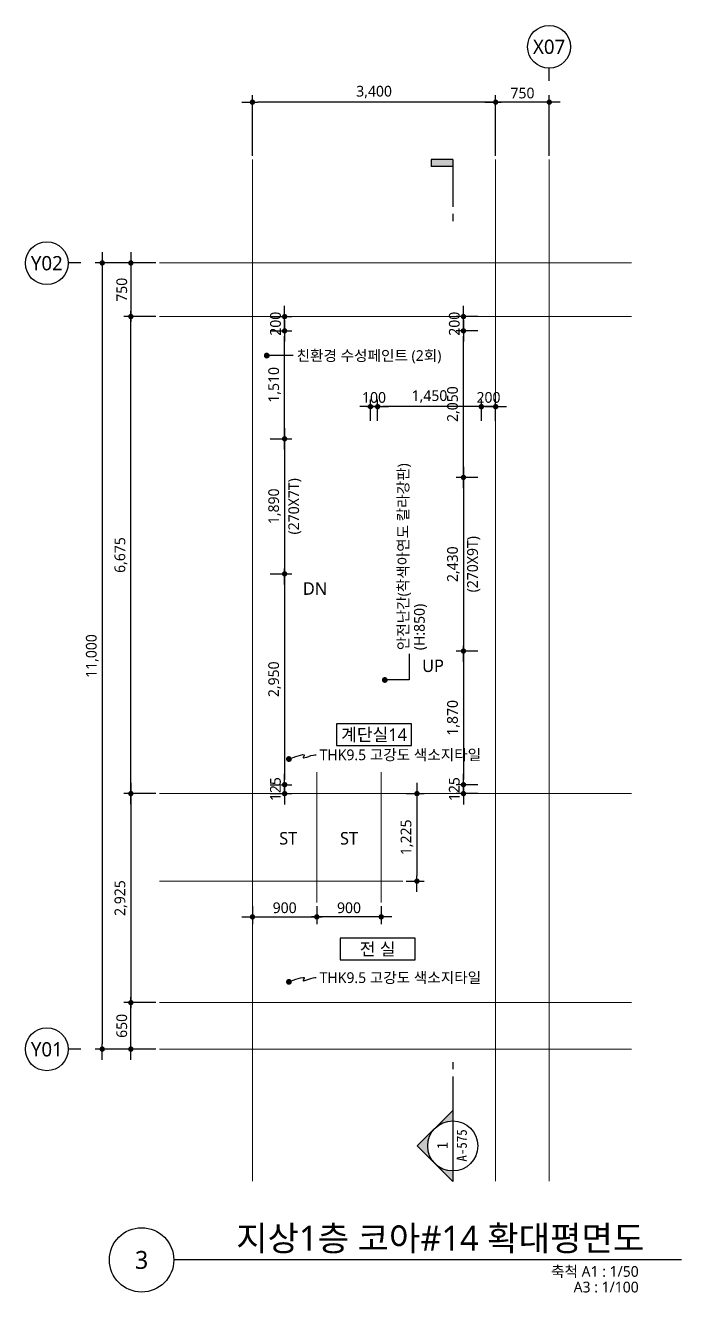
# Model space of a CAD drawing. Header units: millimetres. Extents: x 1467181 to 1720354, y 836037 to 895281.
# Drawn here: x 1621298 to 1630473, y 875511 to 893244 of the extents above; entities that cross this region are included whole.
import ezdxf
from ezdxf.enums import TextEntityAlignment as Align

# ---------------------------------------------------------------- set-up
doc = ezdxf.new("R2010")
doc.units = ezdxf.units.MM
doc.header["$MEASUREMENT"] = 0
doc.linetypes.add('CEN', pattern=[62, 60, -1, 0, -1])
doc.layers.get('0').update_dxf_attribs({"linetype": 'CONTINUOUS'})
for name, color, linetype, lineweight in [('A-AXIS-BUBL', 7, 'CONTINUOUS', 25), ('A-CNTL', 1, 'CEN', 15), ('A-DIMS', 7, 'CONTINUOUS', 25), ('A-MKXS-LEAD', 7, 'CONTINUOUS', 25), ('A-MKXS-MAK1', 3, 'CONTINUOUS', 25), ('A-MKXS-TEXT1', 3, 'CONTINUOUS', 25), ('A-MKXS-TEXT2', 7, 'CONTINUOUS', 25), ('A-MKXX-NAME', 3, 'CONTINUOUS', 25), ('A-MKXX-SYMB', 7, 'CONTINUOUS', 25), ('A-XXXX-SYMB', 7, 'CONTINUOUS', 25), ('A-XXXX-TXT1', 3, 'CONTINUOUS', 25), ('A-XXXX-TXT2', 3, 'CONTINUOUS', 25)]:
    doc.layers.add(name, color=color, linetype=linetype, lineweight=lineweight)
doc.styles.add('HY울릉도L', font='')
doc.styles.add('돋움체', font='')
doc.styles.add('맑은고딕', font='malgun.ttf')
doc.styles.get('HY울릉도L').set_extended_font_data('HYwulM')
doc.styles.get('돋움체').set_extended_font_data('DotumChe')
doc.dimstyles.new('CDIM', dxfattribs={"dimtxt": 3, "dimasz": 1.5, "dimexe": 2, "dimexo": 1, "dimgap": 1, "dimtad": 1, "dimdec": 0, "dimrnd": 0.5, "dimzin": 0, "dimdsep": 32, "dimlunit": 6, "dimtxsty": 'HY울릉도L', "dimblk1": '_CIDOT', "dimblk2": '_CIDOT', "dimsah": 1, "dimcen": 5.5, "dimclrd": 2, "dimclre": 2, "dimclrt": 7, "dimadec": 0, "dimazin": 0, "dimtfac": 1, "dimtdec": 0, "dimtix": 1, "dimtmove": 2, "dimatfit": 1, "dimldrblk": '_CIDOT', "dimfxl": 1, "dimtolj": 1, "dimtzin": 0, "dimlwd": -1, "dimarcsym": 0})

# ---------------------------------------------------------------- blocks, each defined once
blk = doc.blocks.new('_CIDOT')
at = {"color": 0, "linetype": 'ByBlock'}
blk.add_line((2, 0), (-1, 0), dxfattribs=at)
at = {"color": 0, "linetype": 'ByBlock', "const_width": 0.5}
blk.add_lwpolyline([(-0.25, 0, 1), (0.25, 0, 1)], format="xyb", close=True, dxfattribs=at)
blk = doc.blocks.new('*D32')
at = {"layer": 'A-DIMS', "lineweight": -2, "transparency": 16777216}
for p, q in [((-1050, 13250), (-1050, 14100)), ((-300, 13250), (-300, 14100))]:
    blk.add_line(p, q, dxfattribs=at)
at = {"layer": 'A-DIMS', "transparency": 16777216}
blk.add_line((-375, 14000), (-975, 14000), dxfattribs=at)
at = {"layer": 'A-DIMS', "transparency": 16777216, "xscale": 75, "yscale": 75, "zscale": 75, "rotation": 180}
blk.add_blockref('_CIDOT', (-1050, 14000), dxfattribs=at)
at = {"layer": 'A-DIMS', "transparency": 16777216, "xscale": 75, "yscale": 75, "zscale": 75}
blk.add_blockref('_CIDOT', (-300, 14000), dxfattribs=at)
at = {"layer": 'A-DIMS', "color": 3, "transparency": 16777216, "insert": (-675, 14127), "char_height": 150, "attachment_point": 5, "style": '맑은고딕'}
blk.add_mtext('\\A1;750', dxfattribs=at)
blk = doc.blocks.new('*D33')
at = {"layer": 'A-DIMS', "lineweight": -2, "transparency": 16777216}
for p, q in [((-4450, 13250), (-4450, 14100)), ((-1050, 13250), (-1050, 14100))]:
    blk.add_line(p, q, dxfattribs=at)
at = {"layer": 'A-DIMS', "transparency": 16777216}
blk.add_line((-1125, 14000), (-4375, 14000), dxfattribs=at)
at = {"layer": 'A-DIMS', "transparency": 16777216, "xscale": 75, "yscale": 75, "zscale": 75, "rotation": 180}
blk.add_blockref('_CIDOT', (-4450, 14000), dxfattribs=at)
at = {"layer": 'A-DIMS', "transparency": 16777216, "xscale": 75, "yscale": 75, "zscale": 75}
blk.add_blockref('_CIDOT', (-1050, 14000), dxfattribs=at)
at = {"layer": 'A-DIMS', "color": 3, "transparency": 16777216, "insert": (-2750, 14140), "char_height": 150, "attachment_point": 5, "style": '맑은고딕'}
blk.add_mtext('\\A1;3,400', dxfattribs=at)
blk = doc.blocks.new('*D34')
at = {"layer": 'A-DIMS', "lineweight": -2, "transparency": 16777216}
for p, q in [((-5800, 11000), (-6250, 11000)), ((-5800, 4325), (-6250, 4325))]:
    blk.add_line(p, q, dxfattribs=at)
at = {"layer": 'A-DIMS', "transparency": 16777216}
blk.add_line((-6150, 4400), (-6150, 10925), dxfattribs=at)
at = {"layer": 'A-DIMS', "transparency": 16777216, "xscale": 75, "yscale": 75, "zscale": 75}
for p, rotation in [((-6150, 11000), 90), ((-6150, 4325), 270)]:
    blk.add_blockref('_CIDOT', p, dxfattribs=dict(at, rotation=rotation))
at = {"layer": 'A-DIMS', "color": 3, "transparency": 16777216, "insert": (-6290, 7663), "char_height": 150, "attachment_point": 5, "rotation": 90, "style": '맑은고딕'}
blk.add_mtext('\\A1;6,675', dxfattribs=at)
blk = doc.blocks.new('*D35')
at = {"layer": 'A-DIMS', "lineweight": -2, "transparency": 16777216}
for p, q in [((-5800, 11750), (-6250, 11750)), ((-5800, 11000), (-6250, 11000))]:
    blk.add_line(p, q, dxfattribs=at)
at = {"layer": 'A-DIMS', "transparency": 16777216}
blk.add_line((-6150, 11675), (-6150, 11075), dxfattribs=at)
at = {"layer": 'A-DIMS', "transparency": 16777216, "xscale": 75, "yscale": 75, "zscale": 75}
for p, rotation in [((-6150, 11750), 90), ((-6150, 11000), 270)]:
    blk.add_blockref('_CIDOT', p, dxfattribs=dict(at, rotation=rotation))
at = {"layer": 'A-DIMS', "color": 3, "transparency": 16777216, "insert": (-6277, 11375), "char_height": 150, "attachment_point": 5, "rotation": 90, "style": '맑은고딕'}
blk.add_mtext('\\A1;750', dxfattribs=at)
blk = doc.blocks.new('*D36')
at = {"layer": 'A-DIMS', "lineweight": -2, "transparency": 16777216}
for p, q in [((-5800, 11750), (-6650, 11750)), ((-5800, 750), (-6650, 750))]:
    blk.add_line(p, q, dxfattribs=at)
at = {"layer": 'A-DIMS', "transparency": 16777216}
blk.add_line((-6550, 11675), (-6550, 825), dxfattribs=at)
at = {"layer": 'A-DIMS', "transparency": 16777216, "xscale": 75, "yscale": 75, "zscale": 75}
for p, rotation in [((-6550, 11750), 90), ((-6550, 750), 270)]:
    blk.add_blockref('_CIDOT', p, dxfattribs=dict(at, rotation=rotation))
at = {"layer": 'A-DIMS', "color": 3, "transparency": 16777216, "insert": (-6690, 6250), "char_height": 150, "attachment_point": 5, "rotation": 90, "style": '맑은고딕'}
blk.add_mtext('\\A1;11,000', dxfattribs=at)
blk = doc.blocks.new('*D37')
at = {"layer": 'A-DIMS', "lineweight": -2, "transparency": 16777216}
for p, q in [((-5800, 4325), (-6250, 4325)), ((-5800, 1400), (-6250, 1400))]:
    blk.add_line(p, q, dxfattribs=at)
at = {"layer": 'A-DIMS', "transparency": 16777216}
blk.add_line((-6150, 4250), (-6150, 1475), dxfattribs=at)
at = {"layer": 'A-DIMS', "transparency": 16777216, "xscale": 75, "yscale": 75, "zscale": 75}
for p, rotation in [((-6150, 4325), 90), ((-6150, 1400), 270)]:
    blk.add_blockref('_CIDOT', p, dxfattribs=dict(at, rotation=rotation))
at = {"layer": 'A-DIMS', "color": 3, "transparency": 16777216, "insert": (-6290, 2863), "char_height": 150, "attachment_point": 5, "rotation": 90, "style": '맑은고딕'}
blk.add_mtext('\\A1;2,925', dxfattribs=at)
blk = doc.blocks.new('*D38')
at = {"layer": 'A-DIMS', "lineweight": -2, "transparency": 16777216}
for p, q in [((-5800, 1400), (-6250, 1400)), ((-5800, 750), (-6250, 750))]:
    blk.add_line(p, q, dxfattribs=at)
at = {"layer": 'A-DIMS', "transparency": 16777216}
blk.add_line((-6150, 825), (-6150, 1325), dxfattribs=at)
at = {"layer": 'A-DIMS', "transparency": 16777216, "xscale": 75, "yscale": 75, "zscale": 75}
for p, rotation in [((-6150, 1400), 90), ((-6150, 750), 270)]:
    blk.add_blockref('_CIDOT', p, dxfattribs=dict(at, rotation=rotation))
at = {"layer": 'A-DIMS', "color": 3, "transparency": 16777216, "insert": (-6277, 1075), "char_height": 150, "attachment_point": 5, "rotation": 90, "style": '맑은고딕'}
blk.add_mtext('\\A1;650', dxfattribs=at)
blk = doc.blocks.new('*D39')
at = {"layer": 'A-DIMS', "lineweight": -2, "transparency": 16777216}
for p, q in [((-3550, 2750), (-3550, 2500)), ((-2650, 2750), (-2650, 2500))]:
    blk.add_line(p, q, dxfattribs=at)
at = {"layer": 'A-DIMS', "transparency": 16777216}
blk.add_line((-2725, 2600), (-3475, 2600), dxfattribs=at)
at = {"layer": 'A-DIMS', "transparency": 16777216, "xscale": 75, "yscale": 75, "zscale": 75, "rotation": 180}
blk.add_blockref('_CIDOT', (-3550, 2600), dxfattribs=at)
at = {"layer": 'A-DIMS', "transparency": 16777216, "xscale": 75, "yscale": 75, "zscale": 75}
blk.add_blockref('_CIDOT', (-2650, 2600), dxfattribs=at)
at = {"layer": 'A-DIMS', "color": 3, "transparency": 16777216, "insert": (-3100, 2727), "char_height": 150, "attachment_point": 5, "style": '맑은고딕'}
blk.add_mtext('\\A1;900', dxfattribs=at)
blk = doc.blocks.new('*D40')
at = {"layer": 'A-DIMS', "lineweight": -2, "transparency": 16777216}
for p, q in [((-4450, 2750), (-4450, 2500)), ((-3550, 2750), (-3550, 2500))]:
    blk.add_line(p, q, dxfattribs=at)
at = {"layer": 'A-DIMS', "transparency": 16777216}
blk.add_line((-4375, 2600), (-3625, 2600), dxfattribs=at)
at = {"layer": 'A-DIMS', "transparency": 16777216, "xscale": 75, "yscale": 75, "zscale": 75, "rotation": 180}
blk.add_blockref('_CIDOT', (-4450, 2600), dxfattribs=at)
at = {"layer": 'A-DIMS', "transparency": 16777216, "xscale": 75, "yscale": 75, "zscale": 75}
blk.add_blockref('_CIDOT', (-3550, 2600), dxfattribs=at)
at = {"layer": 'A-DIMS', "color": 3, "transparency": 16777216, "insert": (-4000, 2727), "char_height": 150, "attachment_point": 5, "style": '맑은고딕'}
blk.add_mtext('\\A1;900', dxfattribs=at)
blk = doc.blocks.new('*D41')
at = {"layer": 'A-DIMS', "lineweight": -2, "transparency": 16777216}
for p, q in [((-2300, 4325), (-2050, 4325)), ((-2300, 3100), (-2050, 3100))]:
    blk.add_line(p, q, dxfattribs=at)
at = {"layer": 'A-DIMS', "transparency": 16777216}
blk.add_line((-2150, 4250), (-2150, 3175), dxfattribs=at)
at = {"layer": 'A-DIMS', "transparency": 16777216, "xscale": 75, "yscale": 75, "zscale": 75}
for p, rotation in [((-2150, 4325), 90), ((-2150, 3100), 270)]:
    blk.add_blockref('_CIDOT', p, dxfattribs=dict(at, rotation=rotation))
at = {"layer": 'A-DIMS', "color": 3, "transparency": 16777216, "insert": (-2290, 3713), "char_height": 150, "attachment_point": 5, "rotation": 90, "style": '맑은고딕'}
blk.add_mtext('\\A1;1,225', dxfattribs=at)
blk = doc.blocks.new('CORE 8- 단면')
at = {"layer": 'A-MKXS-MAK1'}
blk.add_hatch(color=256, dxfattribs=at).paths.add_polyline_path([(22637, 13698), (22637, 13798), (22937, 13798), (22937, 13698)])
h = blk.add_hatch(color=256, dxfattribs=at)
h.paths.add_polyline_path([(22442, -7), (22690, 241, 0.414214), (22690, -254)])
h.paths.add_polyline_path([(22690, 241), (22937, 488), (22937, 343, 0.198912)])
h.paths.add_polyline_path([(22690, -254, 0.198912), (22937, -357), (22937, -502)])
for p, q in [((22637, 13798), (22637, 13698)), ((22937, 13798), (22637, 13798)), ((22937, 13698), (22637, 13698)), ((22937, 13798), (22937, 13135)), ((22937, 13035), (22937, 12935)), ((22937, 1166), (22937, 1066)), ((22937, 966), (22937, -502)), ((22937, 488), (22442, -7)), ((22937, -502), (22442, -7))]:
    blk.add_line(p, q, dxfattribs=at)
blk.add_circle((22937, -7), 350, dxfattribs=at)
at = {"layer": 'A-MKXS-TEXT2', "style": '돋움체'}
for s, height, p in [('A-575', 140, (23065, 0)), ('1', 150, (22793, -2))]:
    blk.add_text(s, height=height, rotation=90, dxfattribs=at).set_placement(p, align=Align.MIDDLE)
blk = doc.blocks.new('*D235')
at = {"layer": 'A-DIMS', "lineweight": -2, "transparency": 16777216}
for p, q in [((1627623, 886919), (1627323, 886919)), ((1627623, 884489), (1627323, 884489))]:
    blk.add_line(p, q, dxfattribs=at)
at = {"layer": 'A-DIMS', "transparency": 16777216}
blk.add_line((1627423, 886844), (1627423, 884564), dxfattribs=at)
at = {"layer": 'A-DIMS', "transparency": 16777216, "xscale": 75, "yscale": 75, "zscale": 75}
for p, rotation in [((1627423, 886919), 90), ((1627423, 884489), 270)]:
    blk.add_blockref('_CIDOT', p, dxfattribs=dict(at, rotation=rotation))
at = {"layer": 'A-DIMS', "color": 3, "transparency": 16777216, "char_height": 150, "attachment_point": 5, "rotation": 90, "style": '맑은고딕'}
for s, insert in [('\\A1;2,430', (1627283, 885704)), ('\\A1;(270X9T)', (1627566, 885704))]:
    blk.add_mtext(s, dxfattribs=dict(at, insert=insert))
blk = doc.blocks.new('*D236')
at = {"layer": 'A-DIMS', "lineweight": -2, "transparency": 16777216}
for p, q in [((1627623, 888969), (1627323, 888969)), ((1627623, 886919), (1627323, 886919))]:
    blk.add_line(p, q, dxfattribs=at)
at = {"layer": 'A-DIMS', "transparency": 16777216}
blk.add_line((1627423, 886994), (1627423, 888894), dxfattribs=at)
at = {"layer": 'A-DIMS', "transparency": 16777216, "xscale": 75, "yscale": 75, "zscale": 75}
for p, rotation in [((1627423, 888969), 90), ((1627423, 886919), 270)]:
    blk.add_blockref('_CIDOT', p, dxfattribs=dict(at, rotation=rotation))
at = {"layer": 'A-DIMS', "color": 3, "transparency": 16777216, "insert": (1627283, 887944), "char_height": 150, "attachment_point": 5, "rotation": 90, "style": '맑은고딕'}
blk.add_mtext('\\A1;2,050', dxfattribs=at)
blk = doc.blocks.new('*D237')
at = {"layer": 'A-DIMS', "lineweight": -2, "transparency": 16777216}
for p, q in [((1627623, 884489), (1627323, 884489)), ((1627623, 882619), (1627323, 882619))]:
    blk.add_line(p, q, dxfattribs=at)
at = {"layer": 'A-DIMS', "transparency": 16777216}
blk.add_line((1627423, 884414), (1627423, 882694), dxfattribs=at)
at = {"layer": 'A-DIMS', "transparency": 16777216, "xscale": 75, "yscale": 75, "zscale": 75}
for p, rotation in [((1627423, 884489), 90), ((1627423, 882619), 270)]:
    blk.add_blockref('_CIDOT', p, dxfattribs=dict(at, rotation=rotation))
at = {"layer": 'A-DIMS', "color": 3, "transparency": 16777216, "insert": (1627283, 883554), "char_height": 150, "attachment_point": 5, "rotation": 90, "style": '맑은고딕'}
blk.add_mtext('\\A1;1,870', dxfattribs=at)
blk = doc.blocks.new('*D238')
at = {"layer": 'A-DIMS', "transparency": 16777216}
for p, q in [((1627423, 882694), (1627423, 882769)), ((1627423, 882619), (1627423, 882494)), ((1627423, 882419), (1627423, 882344))]:
    blk.add_line(p, q, dxfattribs=at)
at = {"layer": 'A-DIMS', "lineweight": -2, "transparency": 16777216}
for p, q in [((1627623, 882619), (1627323, 882619)), ((1627623, 882494), (1627323, 882494))]:
    blk.add_line(p, q, dxfattribs=at)
at = {"layer": 'A-DIMS', "transparency": 16777216, "xscale": 75, "yscale": 75, "zscale": 75}
for p, rotation in [((1627423, 882619), 270), ((1627423, 882494), 90)]:
    blk.add_blockref('_CIDOT', p, dxfattribs=dict(at, rotation=rotation))
at = {"layer": 'A-DIMS', "color": 3, "transparency": 16777216, "insert": (1627295, 882557), "char_height": 150, "attachment_point": 5, "rotation": 90, "style": '맑은고딕'}
blk.add_mtext('\\A1;125', dxfattribs=at)
blk = doc.blocks.new('*D239')
at = {"layer": 'A-DIMS', "transparency": 16777216}
for p, q in [((1627423, 889244), (1627423, 889319)), ((1627423, 888969), (1627423, 889169)), ((1627423, 888894), (1627423, 888819))]:
    blk.add_line(p, q, dxfattribs=at)
at = {"layer": 'A-DIMS', "lineweight": -2, "transparency": 16777216}
for p, q in [((1627623, 889169), (1627323, 889169)), ((1627623, 888969), (1627323, 888969))]:
    blk.add_line(p, q, dxfattribs=at)
at = {"layer": 'A-DIMS', "transparency": 16777216, "xscale": 75, "yscale": 75, "zscale": 75}
for p, rotation in [((1627423, 889169), 270), ((1627423, 888969), 90)]:
    blk.add_blockref('_CIDOT', p, dxfattribs=dict(at, rotation=rotation))
at = {"layer": 'A-DIMS', "color": 3, "transparency": 16777216, "insert": (1627296, 889069), "char_height": 150, "attachment_point": 5, "rotation": 90, "style": '맑은고딕'}
blk.add_mtext('\\A1;200', dxfattribs=at)
blk = doc.blocks.new('*D240')
at = {"layer": 'A-DIMS', "lineweight": -2, "transparency": 16777216}
for p, q in [((1626223, 887709), (1626223, 888009)), ((1627673, 887709), (1627673, 888009))]:
    blk.add_line(p, q, dxfattribs=at)
at = {"layer": 'A-DIMS', "transparency": 16777216}
blk.add_line((1627598, 887909), (1626298, 887909), dxfattribs=at)
at = {"layer": 'A-DIMS', "transparency": 16777216, "xscale": 75, "yscale": 75, "zscale": 75, "rotation": 180}
blk.add_blockref('_CIDOT', (1626223, 887909), dxfattribs=at)
at = {"layer": 'A-DIMS', "transparency": 16777216, "xscale": 75, "yscale": 75, "zscale": 75}
blk.add_blockref('_CIDOT', (1627673, 887909), dxfattribs=at)
at = {"layer": 'A-DIMS', "color": 3, "transparency": 16777216, "insert": (1626948, 888050), "char_height": 150, "attachment_point": 5, "style": '맑은고딕'}
blk.add_mtext('\\A1;1,450', dxfattribs=at)
blk = doc.blocks.new('*D241')
at = {"layer": 'A-DIMS', "transparency": 16777216}
for p, q in [((1627598, 887909), (1627523, 887909)), ((1627873, 887909), (1627673, 887909)), ((1627948, 887909), (1628023, 887909))]:
    blk.add_line(p, q, dxfattribs=at)
at = {"layer": 'A-DIMS', "lineweight": -2, "transparency": 16777216}
for p, q in [((1627673, 887709), (1627673, 888009)), ((1627873, 887709), (1627873, 888009))]:
    blk.add_line(p, q, dxfattribs=at)
at = {"layer": 'A-DIMS', "transparency": 16777216, "xscale": 75, "yscale": 75, "zscale": 75}
blk.add_blockref('_CIDOT', (1627673, 887909), dxfattribs=at)
at = {"layer": 'A-DIMS', "transparency": 16777216, "xscale": 75, "yscale": 75, "zscale": 75, "rotation": 180}
blk.add_blockref('_CIDOT', (1627873, 887909), dxfattribs=at)
at = {"layer": 'A-DIMS', "color": 3, "transparency": 16777216, "insert": (1627773, 888037), "char_height": 150, "attachment_point": 5, "style": '맑은고딕'}
blk.add_mtext('\\A1;200', dxfattribs=at)
blk = doc.blocks.new('*D242')
at = {"layer": 'A-DIMS', "transparency": 16777216}
for p, q in [((1626048, 887909), (1625973, 887909)), ((1626223, 887909), (1626123, 887909)), ((1626298, 887909), (1626373, 887909))]:
    blk.add_line(p, q, dxfattribs=at)
at = {"layer": 'A-DIMS', "lineweight": -2, "transparency": 16777216}
for p, q in [((1626123, 887709), (1626123, 888009)), ((1626223, 887709), (1626223, 888009))]:
    blk.add_line(p, q, dxfattribs=at)
at = {"layer": 'A-DIMS', "transparency": 16777216, "xscale": 75, "yscale": 75, "zscale": 75}
blk.add_blockref('_CIDOT', (1626123, 887909), dxfattribs=at)
at = {"layer": 'A-DIMS', "transparency": 16777216, "xscale": 75, "yscale": 75, "zscale": 75, "rotation": 180}
blk.add_blockref('_CIDOT', (1626223, 887909), dxfattribs=at)
at = {"layer": 'A-DIMS', "color": 3, "transparency": 16777216, "insert": (1626173, 888037), "char_height": 150, "attachment_point": 5, "style": '맑은고딕'}
blk.add_mtext('\\A1;100', dxfattribs=at)
blk = doc.blocks.new('*D243')
at = {"layer": 'A-DIMS', "lineweight": -2, "transparency": 16777216}
for p, q in [((1624723, 887459), (1625023, 887459)), ((1624723, 885569), (1625023, 885569))]:
    blk.add_line(p, q, dxfattribs=at)
at = {"layer": 'A-DIMS', "transparency": 16777216}
blk.add_line((1624923, 887384), (1624923, 885644), dxfattribs=at)
at = {"layer": 'A-DIMS', "transparency": 16777216, "xscale": 75, "yscale": 75, "zscale": 75}
for p, rotation in [((1624923, 887459), 90), ((1624923, 885569), 270)]:
    blk.add_blockref('_CIDOT', p, dxfattribs=dict(at, rotation=rotation))
at = {"layer": 'A-DIMS', "color": 3, "transparency": 16777216, "char_height": 150, "attachment_point": 5, "rotation": 90, "style": '맑은고딕'}
for s, insert in [('\\A1;(270X7T)', (1625066, 886514)), ('\\A1;1,890', (1624783, 886514))]:
    blk.add_mtext(s, dxfattribs=dict(at, insert=insert))
blk = doc.blocks.new('*D244')
at = {"layer": 'A-DIMS', "lineweight": -2, "transparency": 16777216}
for p, q in [((1624723, 888969), (1625023, 888969)), ((1624723, 887459), (1625023, 887459))]:
    blk.add_line(p, q, dxfattribs=at)
at = {"layer": 'A-DIMS', "transparency": 16777216}
blk.add_line((1624923, 887534), (1624923, 888894), dxfattribs=at)
at = {"layer": 'A-DIMS', "transparency": 16777216, "xscale": 75, "yscale": 75, "zscale": 75}
for p, rotation in [((1624923, 888969), 90), ((1624923, 887459), 270)]:
    blk.add_blockref('_CIDOT', p, dxfattribs=dict(at, rotation=rotation))
at = {"layer": 'A-DIMS', "color": 3, "transparency": 16777216, "insert": (1624783, 888214), "char_height": 150, "attachment_point": 5, "rotation": 90, "style": '맑은고딕'}
blk.add_mtext('\\A1;1,510', dxfattribs=at)
blk = doc.blocks.new('*D245')
at = {"layer": 'A-DIMS', "lineweight": -2, "transparency": 16777216}
for p, q in [((1624723, 885569), (1625023, 885569)), ((1624723, 882619), (1625023, 882619))]:
    blk.add_line(p, q, dxfattribs=at)
at = {"layer": 'A-DIMS', "transparency": 16777216}
blk.add_line((1624923, 885494), (1624923, 882694), dxfattribs=at)
at = {"layer": 'A-DIMS', "transparency": 16777216, "xscale": 75, "yscale": 75, "zscale": 75}
for p, rotation in [((1624923, 885569), 90), ((1624923, 882619), 270)]:
    blk.add_blockref('_CIDOT', p, dxfattribs=dict(at, rotation=rotation))
at = {"layer": 'A-DIMS', "color": 3, "transparency": 16777216, "insert": (1624783, 884094), "char_height": 150, "attachment_point": 5, "rotation": 90, "style": '맑은고딕'}
blk.add_mtext('\\A1;2,950', dxfattribs=at)
blk = doc.blocks.new('*D246')
at = {"layer": 'A-DIMS', "transparency": 16777216}
for p, q in [((1624923, 882694), (1624923, 882769)), ((1624923, 882619), (1624923, 882494)), ((1624923, 882419), (1624923, 882344))]:
    blk.add_line(p, q, dxfattribs=at)
at = {"layer": 'A-DIMS', "lineweight": -2, "transparency": 16777216}
for p, q in [((1624723, 882619), (1625023, 882619)), ((1624723, 882494), (1625023, 882494))]:
    blk.add_line(p, q, dxfattribs=at)
at = {"layer": 'A-DIMS', "transparency": 16777216, "xscale": 75, "yscale": 75, "zscale": 75}
for p, rotation in [((1624923, 882619), 270), ((1624923, 882494), 90)]:
    blk.add_blockref('_CIDOT', p, dxfattribs=dict(at, rotation=rotation))
at = {"layer": 'A-DIMS', "color": 3, "transparency": 16777216, "insert": (1624795, 882557), "char_height": 150, "attachment_point": 5, "rotation": 90, "style": '맑은고딕'}
blk.add_mtext('\\A1;125', dxfattribs=at)
blk = doc.blocks.new('*D247')
at = {"layer": 'A-DIMS', "transparency": 16777216}
for p, q in [((1624923, 889244), (1624923, 889319)), ((1624923, 888969), (1624923, 889169)), ((1624923, 888894), (1624923, 888819))]:
    blk.add_line(p, q, dxfattribs=at)
at = {"layer": 'A-DIMS', "lineweight": -2, "transparency": 16777216}
for p, q in [((1624723, 889169), (1625023, 889169)), ((1624723, 888969), (1625023, 888969))]:
    blk.add_line(p, q, dxfattribs=at)
at = {"layer": 'A-DIMS', "transparency": 16777216, "xscale": 75, "yscale": 75, "zscale": 75}
for p, rotation in [((1624923, 889169), 270), ((1624923, 888969), 90)]:
    blk.add_blockref('_CIDOT', p, dxfattribs=dict(at, rotation=rotation))
at = {"layer": 'A-DIMS', "color": 3, "transparency": 16777216, "insert": (1624796, 889069), "char_height": 150, "attachment_point": 5, "rotation": 90, "style": '맑은고딕'}
blk.add_mtext('\\A1;200', dxfattribs=at)
blk = doc.blocks.new('CORE8_GRID')
at = {"layer": 'A-AXIS-BUBL', "ltscale": 0.2}
for p, q in [((-300, 14300), (-300, 14475)), ((-6850, 11750), (-7025, 11750)), ((-6850, 750), (-7025, 750))]:
    blk.add_line(p, q, dxfattribs=at)
for centre in [(-302.9, 14775), (-7325, 11747.1), (-7325, 747.1)]:
    blk.add_circle(centre, 300, dxfattribs=at)
at = {"layer": 'A-CNTL'}
for p, q in [((-4450, -1100), (-4450, 13200)), ((-1050, -1100), (-1050, 13200)), ((-300, -1100), (-300, 13200)), ((-5750, 11750), (850, 11750)), ((-5750, 11000), (850, 11000)), ((-3550, 2800), (-3550, 4625)), ((-2650, 2800), (-2650, 4625)), ((-5750, 4325), (850, 4325)), ((-5750, 3100), (-2350, 3100)), ((-5750, 1400), (850, 1400)), ((-5750, 750), (850, 750))]:
    blk.add_line(p, q, dxfattribs=at)
at = {"layer": 'A-XXXX-TXT2', "ltscale": 0.2, "style": '맑은고딕'}
for s, p in [('X07', (-302.9, 14775)), ('Y02', (-7325, 11747.1)), ('Y01', (-7325, 747.1))]:
    blk.add_text(s, height=200, dxfattribs=at).set_placement(p, align=Align.MIDDLE)
at = {"layer": 'A-DIMS'}
for base, p1, p2, angle, picture, middle in [((-4450, 14000), (-1050, 13200), (-4450, 13200), 180, '*D33', (-2750, 14140.1)), ((-1050, 14000), (-300, 13200), (-1050, 13200), 180, '*D32', (-675, 14127.5)), ((-6550, 750), (-5750, 11750), (-5750, 750), 90, '*D36', (-6690.5, 6250)), ((-6150, 11000), (-5750, 11750), (-5750, 11000), 90, '*D35', (-6277.5, 11375)), ((-6150, 11000), (-5750, 4325), (-5750, 11000), 270, '*D34', (-6290.1, 7662.5)), ((-6150, 1400), (-5750, 4325), (-5750, 1400), 90, '*D37', (-6290.1, 2862.5)), ((-2150, 3100), (-2350, 4325), (-2350, 3100), 90, '*D41', (-2290.5, 3712.5)), ((-3550, 2600), (-4450, 2800), (-3550, 2800), 180, '*D40', (-4000, 2727.5)), ((-6150, 1400), (-5750, 750), (-5750, 1400), 270, '*D38', (-6277.5, 1075))]:
    dim = blk.add_linear_dim(base=base, p1=p1, p2=p2, angle=angle, dimstyle='CDIM', override={"dimscale": 50, "dimtxsty": '맑은고딕', "dimclrd": 256, "dimclre": 256, "dimclrt": 3}, dxfattribs=at)
    dim.commit()
    dim.dimension.update_dxf_attribs({"geometry": picture, "text_midpoint": middle})
dim = blk.add_linear_dim(base=(-3550, 2600), p1=(-2650, 2800), p2=(-3550, 2800), dimstyle='CDIM', override={"dimscale": 50, "dimtxsty": '맑은고딕', "dimclrd": 256, "dimclre": 256, "dimclrt": 3}, dxfattribs=at)
dim.commit()
dim.dimension.update_dxf_attribs({"geometry": '*D39', "text_midpoint": (-3100, 2727.5)})

msp = doc.modelspace()

# ---------------------------------------------------------------- linework, layer by layer
at = {"layer": 'A-MKXS-LEAD', "const_width": 40}
for points in [[(1624652.4, 888625.5, 1), (1624693.8, 888621.3, 1)], [(1626325.3, 884063.6, -1), (1626321.2, 884105.1, -1)], [(1624962.1, 882980.1, 1), (1625003.6, 882975.9, 1)], [(1624962.1, 879862.3, 1), (1625003.6, 879858.2, 1)]]:
    msp.add_lwpolyline(points, format="xyb", close=True, dxfattribs=at)
at = {"layer": 'A-MKXS-LEAD'}
for points in [[(1625040.1, 888623.4), (1624673.1, 888623.4), (1624673.1, 888623.4)], [(1626662.6, 884451.4), (1626662.6, 884084.4), (1626323.3, 884084.4)], [(1624982, 882977.7), (1625079.8, 883014.5), (1625143.5, 883034.4), (1625179.7, 883040.9), (1625195.1, 883037.4), (1625196.3, 883027.5), (1625189.8, 883014.7), (1625182.2, 883002.5), (1625180.3, 882994.4), (1625188.9, 882993.1), (1625207.1, 882997.5), (1625231.9, 883005.7), (1625260.8, 883015.8), (1625291, 883025.9), (1625319.8, 883034.1), (1625344.5, 883038.4), (1625362.4, 883036.9)], [(1624982, 879859.9), (1625079.8, 879896.8), (1625143.5, 879916.7), (1625179.7, 879923.1), (1625195.1, 879919.7), (1625196.3, 879909.8), (1625189.8, 879897), (1625182.2, 879884.8), (1625180.3, 879876.7), (1625188.9, 879875.4), (1625207.1, 879879.8), (1625231.9, 879888), (1625260.8, 879898.1), (1625291, 879908.2), (1625319.8, 879916.3), (1625344.5, 879920.7), (1625362.4, 879919.2)]]:
    msp.add_lwpolyline(points, dxfattribs=at)
at = {"layer": 'A-MKXX-SYMB'}
for points in [[(1626698.3, 883469.4), (1625648.3, 883469.4), (1625648.3, 883169.4), (1626698.3, 883169.4)], [(1626748.2, 880469.4), (1625698.2, 880469.4), (1625698.2, 880169.4), (1626748.2, 880169.4)]]:
    msp.add_lwpolyline(points, close=True, dxfattribs=at)
at = {"layer": 'A-XXXX-SYMB'}
msp.add_line((1630473.2, 875969.4), (1623373.2, 875969.4), dxfattribs=at)
msp.add_circle((1622923.2, 875969.4), 450, dxfattribs=at)

# ---------------------------------------------------------------- block references
at = {"layer": 'A-DIMS'}
for name, p in [('CORE8_GRID', (1628923.2, 878169.4)), ('CORE 8- 단면', (1604335.9, 877571))]:
    msp.add_blockref(name, p, dxfattribs=at)

# ---------------------------------------------------------------- texts
at = {"layer": 'A-MKXS-TEXT1', "style": '맑은고딕'}
for s, p in [('친환경 수성페인트 (2회)', (1625090.1, 888623.4)), ('THK9.5 고강도 색소지타일', (1625412.4, 883036.9)), ('THK9.5 고강도 색소지타일', (1625412.4, 879919.2))]:
    msp.add_text(s, height=150, dxfattribs=at).set_placement(p, align=Align.MIDDLE_LEFT)
for s, p in [('안전난간(착색아연도 칼라강판)', (1626579.2, 884501.4)), ('(H:850)', (1626806.7, 884501.4))]:
    msp.add_text(s, height=150, rotation=90, dxfattribs=at).set_placement(p, align=Align.MIDDLE_LEFT)
at = {"layer": 'A-MKXX-NAME', "style": '맑은고딕'}
for s, p in [('DN', (1625348, 885363.2)), ('UP', (1626998, 884283.2)), ('계단실14', (1626173.3, 883319.4)), ('ST', (1624973.2, 881869.4)), ('ST', (1625823.2, 881869.4)), ('전 실', (1626223.2, 880319.4))]:
    msp.add_text(s, height=175, dxfattribs=at).set_placement(p, align=Align.MIDDLE_CENTER)
at = {"layer": 'A-XXXX-TXT1', "style": '맑은고딕'}
msp.add_text('지상1층 코아#14 확대평면도', height=350, dxfattribs=at).set_placement((1629951.2, 875992), align=Align.BOTTOM_RIGHT)
msp.add_text('3', height=250, dxfattribs=at).set_placement((1622923.2, 875969.4), align=Align.MIDDLE)
for s, p in [('축척 A1 : 1/50', (1629873.4, 875883.2)), ('A3 : 1/100', (1629873.4, 875664.3))]:
    msp.add_text(s, height=150, dxfattribs=at).set_placement(p, align=Align.TOP_RIGHT)

# ---------------------------------------------------------------- dimensions: what is measured, and where the dimension line sits
at = {"layer": 'A-DIMS'}
for base, p1, p2, picture, middle in [((1624923.3, 889169.4), (1624673.2, 888969.4), (1624673.2, 889169.4), '*D247', (1624795.8, 889069.4)), ((1627423.2, 889169.4), (1627673.2, 888969.4), (1627673.2, 889169.4), '*D239', (1627295.7, 889069.4)), ((1624923.3, 888969.4), (1624673.2, 887459.4), (1624673.2, 888969.4), '*D244', (1624782.8, 888214.4)), ((1627423.2, 888969.4), (1627673.2, 886919.4), (1627673.2, 888969.4), '*D236', (1627283.2, 887944.4))]:
    dim = msp.add_linear_dim(base=base, p1=p1, p2=p2, angle=90, dimstyle='CDIM', override={"dimscale": 50, "dimtxsty": '맑은고딕', "dimclrd": 256, "dimclre": 256, "dimclrt": 3}, dxfattribs=at)
    dim.commit()
    dim.dimension.update_dxf_attribs({"geometry": picture, "text_midpoint": middle})
for base, p1, p2, picture, middle in [((1626123.2, 887909.4), (1626223, 887659.4), (1626123.2, 887659.4), '*D242', (1626173.1, 888037.3)), ((1626223, 887909.4), (1627673, 887659.4), (1626223, 887659.4), '*D240', (1626948, 888049.8)), ((1627673.2, 887909.4), (1627873.2, 887659.4), (1627673.2, 887659.4), '*D241', (1627773.2, 888036.9))]:
    dim = msp.add_linear_dim(base=base, p1=p1, p2=p2, dimstyle='CDIM', override={"dimscale": 50, "dimtxsty": '맑은고딕', "dimclrd": 256, "dimclre": 256, "dimclrt": 3}, dxfattribs=at)
    dim.commit()
    dim.dimension.update_dxf_attribs({"geometry": picture, "text_midpoint": middle})
for base, p1, p2, text, picture, middle in [((1624923.2, 885569.4), (1624673.2, 887459.4), (1624673.2, 885569.4), '<>\\X(270X7T)', '*D243', (1624923.2, 886514.4)), ((1627423.2, 884489.4), (1627673.2, 886919.4), (1627673.2, 884489.4), '<>\\X(270X9T)', '*D235', (1627423.2, 885704.4)), ((1624923.3, 882619.4), (1624673.2, 885569.4), (1624673.3, 882619.4), '<>\\X', '*D245', (1624923.3, 884094.4)), ((1627423.2, 882619.4), (1627673.2, 884489.4), (1627673.2, 882619.4), '<>\\X', '*D237', (1627423.2, 883554.4)), ((1624923.3, 882494.4), (1624673.3, 882619.4), (1624673.3, 882494.4), '<>\\X', '*D246', (1624923.3, 882556.9)), ((1627423.2, 882494.4), (1627673.2, 882619.4), (1627673.2, 882494.4), '<>\\X', '*D238', (1627423.2, 882556.9))]:
    dim = msp.add_linear_dim(base=base, p1=p1, p2=p2, angle=90, text=text, dimstyle='CDIM', override={"dimscale": 50, "dimtxsty": '맑은고딕', "dimclrd": 256, "dimclre": 256, "dimclrt": 3}, dxfattribs=at)
    dim.commit()
    dim.dimension.update_dxf_attribs({"geometry": picture, "text_midpoint": middle})

doc.saveas('drawing.dxf')
